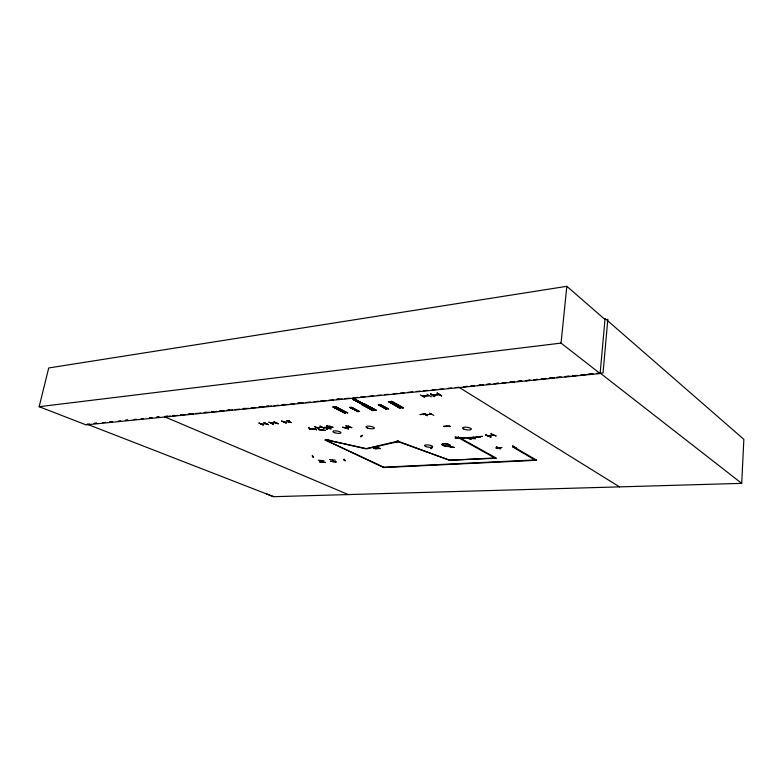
<?xml version="1.0" encoding="UTF-8"?>
<svg xmlns="http://www.w3.org/2000/svg" width="783" height="783" viewBox="0 0 783 783"><rect width="100%" height="100%" fill="white"/><g stroke="black" fill="none" stroke-linecap="round" stroke-linejoin="round"><path stroke-width="1.17" d="M455.168 437.139L461.95 438.333L455.226 437.12M619.431 486.879L741.726 483.365L743.85 439.341L605.073 318.485L600.121 373.52L86.042 424.875L39.15 406.69L48.722 367.961L566.833 286.314L604.985 319.484M319.503 461.755L325.297 462.489L319.552 461.911M330.524 461.344L336.367 461.999L330.495 461.246M607.833 319.249L603.047 372.914L596.685 373.54M600.121 373.52L561.039 343.101L566.833 286.314M526.215 380.9L529.895 380.107M490.921 434.036L496.207 436.023L490.892 433.723M469.232 437.903L469.741 437.501L469.722 438.48L471.679 438.969L469.252 439.126L469.223 438.509L467.294 438.03L469.692 437.873M473.549 437.257L473.529 438.235L475.487 438.725L473.49 438.363L473.04 438.881L473.03 438.265L471.092 437.775L473.059 438.137L473.079 437.286M458.691 438.157L458.368 437.188L458.388 437.805M458.27 437.305L458.476 438.02L458.711 437.208M495.463 458.309L458.838 437.961L458.916 437.413M460.032 437.345L459.964 437.893L496.559 458.261L449.569 460.228L494.807 457.947M441.661 395.826L437.071 392.909M397.5 440.966L396.139 442.591L397.549 440.702M398.018 441.172L449.775 460.306L397.187 441.328L398.097 440.643M362.372 435.309L360.611 436.845L362.627 435.377M348.474 426.226L348.699 426.95L348.826 426.128M348.572 426.95L348.689 426.138M346.174 427.273L345.548 427.958L348.592 426.764M329.751 426.931L329.76 426.079L329.8 426.911M329.712 426.911L329.986 426.138L328.253 428.262M289.172 421.714L288.457 421.675L289.279 421.088M288.516 421.646L288.653 421.039M288.956 421.626L289.123 421.009L288.761 421.763M289.26 421.107L289.113 421.734L284.082 422.027L284.581 421.998M276.096 422.84L271.143 423.153L271.877 422.614M271.163 423.163L271.28 422.546M333.529 461.598L332.569 460.012M454.238 447.504L447.719 446.33L454.306 447.387M324.749 427.596L331.238 428.898L324.837 427.489M329.526 459.572L335.359 460.189M325.268 430.405L318.74 429.691L325.219 430.337M496.637 446.897L500.122 448.816M348.415 428.908L342.523 427.175L348.592 428.859M490.99 436.904L485.93 435.025M485.9 434.976L491.01 436.992M490.735 437.022L485.685 435.025M420.128 414.579L425.835 414.011L420.138 414.55M318.867 428.585L314.649 426.49M420.256 394.886L424.582 397.431M423.339 413.532L427.449 415.812M258.958 422.977L263.421 425.1L258.967 423.055M268.912 422.135L273.345 424.19M281.655 421.068L286.363 423.133L281.694 421.019M318.935 428.624L314.414 426.549M312.407 455.784L313.494 457.38M312.153 455.784L313.2 457.429M309.706 429.534L308.531 427.577M310.009 429.524L308.913 427.283M396.139 442.61L397.549 441.035M326.364 429.476L327.862 427.88M327.529 427.89L326.413 429.544M430.914 447.896L431.639 447.954L431.041 447.935M432.343 447.152L431.022 448.796L432.275 447.201M446.927 426.216L446.251 426.021M333.049 406.847L344.931 413.042M333.431 406.954L345.685 413.111L333.803 406.906M335.281 406.651L347.495 412.974M361.032 403.793L352.996 399.438L353.652 399.399M353.417 399.408L361.707 403.734L353.025 399.457M363.136 403.509L354.611 399.301L362.881 403.646M351.675 407.317L359.534 411.496M363.009 403.627L355.091 399.154M375.801 410.429L363.606 404.087L376.124 410.263M364.555 404.028L376.359 410.38L364.447 403.881M357.655 411.652L358.017 411.613M359.172 411.525L351.479 407.238M373.099 410.664L361.315 404.322L373.07 410.684M386.068 409.098L378.297 404.821L378.992 404.762M373.804 410.458L361.658 404.282M388.192 408.834L380.195 404.664M380.313 404.654L388.299 408.941M388.769 401.708L399.996 408.256L388.711 401.718L400.788 408.041M402.56 407.904L390.737 401.522L391.549 401.317M391.784 401.454L403.382 407.972L391.608 401.307M386.489 409.078L378.835 404.684M327.774 428.927L327.196 428.732M400.73 408.051L388.906 401.699M500.092 448.865L496.491 446.858M493.476 435.152L492.938 435.221M498.83 447.768L498.624 447.778M348.924 426.862L345.851 427.998M273.14 424.22L268.941 422.184M261.121 424.034L266.054 423.711M265.995 423.711L265.437 423.662M271.789 423.221L271.241 423.251M350.324 407.336L349.795 407.483L357.948 411.623M378.473 404.703L386.371 409.078M379.912 404.703L388.329 408.922M386.724 409.069L378.678 404.782M402.951 408.031L391.167 401.522L402.619 407.894M321.206 427.195C324.064 427.391 315.05 427.724 317.252 427.508M422.429 396.149L428.771 395.572M428.888 395.689L422.585 396.257M432.656 395.151L439.087 394.563M439.165 394.671L432.882 395.249M431.472 414.315L425.394 414.687L426.148 414.765M351.821 427.606L346.027 425.795M351.782 427.675L345.861 425.903M488.465 435.945L493.437 435.142M488.563 436.043L489.062 435.965M492.81 435.113L493.212 435.045M345.871 427.831L345.998 427.195L346.125 427.9M276.007 422.849L275.596 422.879M39.15 406.69L561.039 343.101M423.241 414.559L423.084 414.324M444.255 426.598L449.657 425.932M89.546 423.955L87.148 424.2L273.659 496.686L619.51 486.879L458.877 387.213L455.226 387.585M94.342 423.476L96.74 423.231M102.73 422.634L105.128 422.389M109.923 421.91L112.321 421.665M118.321 421.068L120.709 420.823M125.505 420.344L127.903 420.109L125.417 420.314M133.903 419.502L136.301 419.257M143.495 418.543L141.097 418.778L143.446 418.523M165.086 416.37L167.523 416.125M172.387 415.636L174.824 415.391M180.912 414.784L183.349 414.54M188.214 414.05L190.651 413.806M204.04 412.465L206.467 412.22M211.341 411.731L213.769 411.486M219.857 410.869L222.294 410.625M227.158 410.135L229.595 409.891M242.984 408.55L245.412 408.305M258.801 406.964L261.238 406.72M266.103 406.23L268.54 405.986M281.929 404.645L284.366 404.4M297.755 403.049L300.183 402.805M320.873 400.73L323.31 400.485M336.7 399.144L339.127 398.899M170.479 416.106L164.391 416.713L348.513 494.68M172.916 415.861L177.78 415.372M180.217 415.127L185.082 414.638M188.732 414.276L193.597 413.786M196.034 413.541L200.898 413.062M204.549 412.69L209.423 412.201M211.85 411.966L216.725 411.476M219.152 411.232L224.026 410.742M227.677 410.38L232.541 409.891M234.978 409.646L239.843 409.157M243.493 408.795L248.358 408.305M250.795 408.06L255.659 407.571M259.31 407.209L264.174 406.72M266.611 406.475L271.476 405.986M273.913 405.741L278.777 405.261M282.428 404.889L287.302 404.4M289.73 404.155L294.604 403.676M298.254 403.304L303.119 402.814M305.556 402.579L310.42 402.09M314.071 401.718L318.935 401.239M321.373 400.994L326.237 400.505M328.674 400.26L333.538 399.77M337.189 399.408L342.063 398.919M344.491 398.674L349.365 398.185M353.016 397.823L357.88 397.333M360.317 397.089L365.181 396.599M368.832 396.237L373.697 395.748M377.347 395.386L380.998 395.014M384.649 394.652L388.299 394.289M393.164 393.8L396.815 393.438M400.465 393.066L404.116 392.704M407.767 392.332L412.641 391.852M416.292 391.48L419.942 391.118M423.593 390.756L427.244 390.384M432.108 389.895L435.759 389.533M439.41 389.171L443.061 388.799M447.925 388.309L451.576 387.947M470.916 386.009L474.527 385.647L470.965 386.019M479.333 385.167L482.945 384.805M486.556 384.443L490.168 384.081M494.983 383.601L498.585 383.239M502.197 382.877L505.808 382.515M510.624 382.035L514.235 381.673M517.837 381.311L521.449 380.949M533.536 379.735L537.167 379.373M542.012 378.894L545.643 378.522M549.284 378.16L552.915 377.798M556.547 377.435L560.188 377.073M565.032 376.584L568.664 376.222M572.304 375.86L575.936 375.488M580.78 375.008L584.412 374.646M588.053 374.274L591.684 373.912M596.529 373.432L600.16 373.06L741.726 483.365M94.175 423.407L96.583 423.172M109.796 421.861L112.204 421.626M478.217 385.295L483.052 384.815M486.683 384.453L490.305 384.101M493.936 383.739L498.771 383.259M502.402 382.897L506.024 382.535M509.655 382.182L514.49 381.703M518.111 381.341L521.742 380.978M525.364 380.616L530.199 380.137M533.83 379.775L537.451 379.422M541.082 379.06L545.917 378.581M549.539 378.218L554.374 377.739M556.791 377.504L561.626 377.014M565.257 376.662L570.093 376.183M572.51 375.938L577.345 375.458M580.976 375.096L585.811 374.617M588.229 374.382L593.064 373.902M427.019 394.25L431.345 396.864M291.345 422.614L287.146 420.549M278.219 423.828L273.786 421.763L278.268 423.74M320.002 426.128L324.035 428.135M431.296 414.227L430.924 414.373M433.831 415.401L429.505 413.042M323.986 428.223L319.983 426.099M458.838 437.961L480.233 437.022L460.698 438.294M479.715 436.963L479.617 436.943M321.01 460.492L322.488 462.117L321.089 460.629M501.737 447.602L495.796 447.935L501.717 447.573M512.689 445.958L515.968 448.013M361.335 436.121L360.826 436.014L361.472 436.062M309.588 428.585L315.823 429.329M382.965 467.236L536.091 459.905M332.354 459.973L333.215 461.539M312.994 456.616L313.503 456.665M271.476 423.123L271.74 422.526L271.31 423.26M451.165 446.858L448.913 446.134M446.702 426.588L446.956 426.549M455.383 438.167L461.941 438.372L455.383 438.186M422.879 414.354L423.397 414.599M329.663 426.706L327.95 428.213M324.025 460.796L318.25 460.208M315.461 428.291L316.557 430.19M344.089 459.269L345.303 460.923L344.177 459.239M315.764 429.231L309.647 428.683M457.429 437.257L459.68 437.677M448.923 446.095L451.096 446.486M397.138 441.915L397.627 441.925M324.906 427.175L327.03 427.665M327.764 428.849L327.245 428.83M266.758 494.024L273.659 496.686M437.374 393.272L441.661 395.865M437.08 393.242L441.367 395.826M335.976 406.739L347.848 412.944M383.895 467.197L326.247 440.438L383.66 467.568L536.717 460.277L513.628 446.76L512.464 446.829L534.946 459.964M286.872 420.608L291.345 422.644M333.196 406.984L345.323 413.15M332.834 406.994L344.784 413.199M350.304 407.346L358.311 411.594M349.972 407.375L358.262 411.613M363.674 404.106L375.419 410.478M512.669 445.928L516.124 447.954M373.863 410.449L362.118 404.087M326.58 425.903L333.088 427.361L326.589 425.932M331.111 440.555L324.876 440.007L331.111 440.614M430.591 393.555C441.044 399.878 429.211 394.857 430.591 393.555M450.098 426.471L443.354 426.324L450.108 426.461M482.24 436.405L476.27 436.797L482.259 436.405M327.49 440.095L365.612 448.718L397.421 441.25L398.439 441.602L366.943 448.786L327.49 440.095M151.882 417.701L149.484 417.936L151.853 417.682M159.076 416.977L156.678 417.212L159.066 416.967M467.304 386.371L463.693 386.733L467.343 386.381M264.008 422.614L268.452 424.66L264.008 422.605M373.354 447.866L374.998 448.884L377.103 448.747L375.047 447.759L373.354 447.866M376.633 447.661L378.277 448.679L380.391 448.551L378.336 447.553L376.633 447.661M343.913 459.973L344.54 460.11L343.923 459.983M367.609 428.047A4.258 1.184 8.7 0 0 374.352 428.213A4.258 1.184 8.7 0 0 368.587 426.128A4.258 1.184 8.7 0 0 367.609 428.047M334.537 432.656A4.13 1.116 9.2 0 0 340.987 432.833A4.13 1.116 9.2 0 0 335.271 430.836A4.13 1.116 9.2 0 0 334.537 432.656M463.986 429.153A4.453 1.282 7.2 0 0 471.307 429.329A4.453 1.282 7.2 0 0 465.679 427.166A4.453 1.282 7.2 0 0 463.986 429.153M425.923 446.604A4.13 1.106 7.8 0 0 432.617 446.819A4.13 1.106 7.8 0 0 427.234 444.871A4.13 1.106 7.8 0 0 425.923 446.604M443.403 445.547A4.179 1.135 7.5 0 0 450.225 445.752A4.209 1.145 7.5 0 0 444.842 443.765A4.209 1.145 7.5 0 0 443.384 445.547A4.209 1.145 7.5 0 0 450.245 445.752A4.179 1.135 7.5 0 0 444.852 443.775A4.179 1.135 7.5 0 0 443.403 445.547"/></g></svg>
